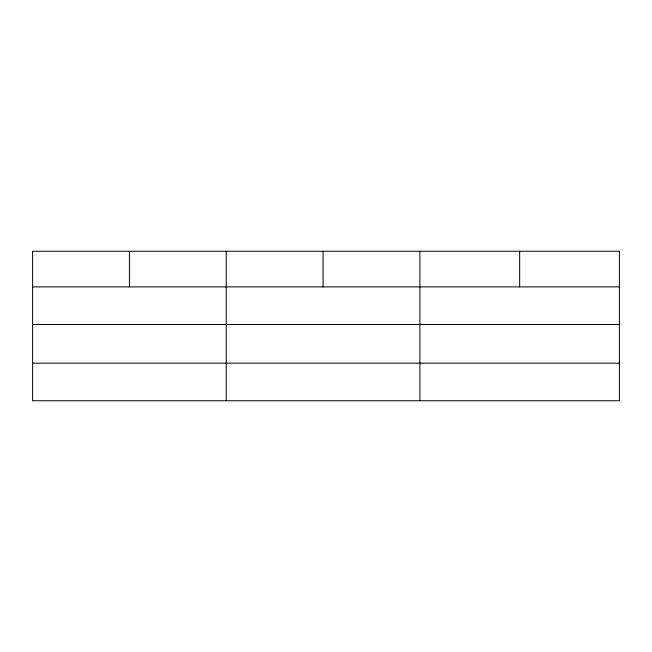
<?xml version="1.0" encoding="UTF-8"?>
<svg xmlns="http://www.w3.org/2000/svg" width="652" height="652" viewBox="0 0 652 652"><rect width="100%" height="100%" fill="white"/><g stroke="black" fill="none" stroke-linecap="round" stroke-linejoin="round"><path stroke-width="0.98" d="M32.6 286.896L619.4 286.896M32.6 324.46L619.4 324.46M32.6 363.172L619.4 363.172M519.644 251.256L519.644 286.896M419.888 251.256L419.888 400.744M323.066 251.256L323.066 286.896M226.244 251.256L226.244 400.744M129.422 251.256L129.422 286.896M619.4 251.256L32.6 251.256L32.6 400.744L619.4 400.744L619.4 251.256"/></g></svg>
